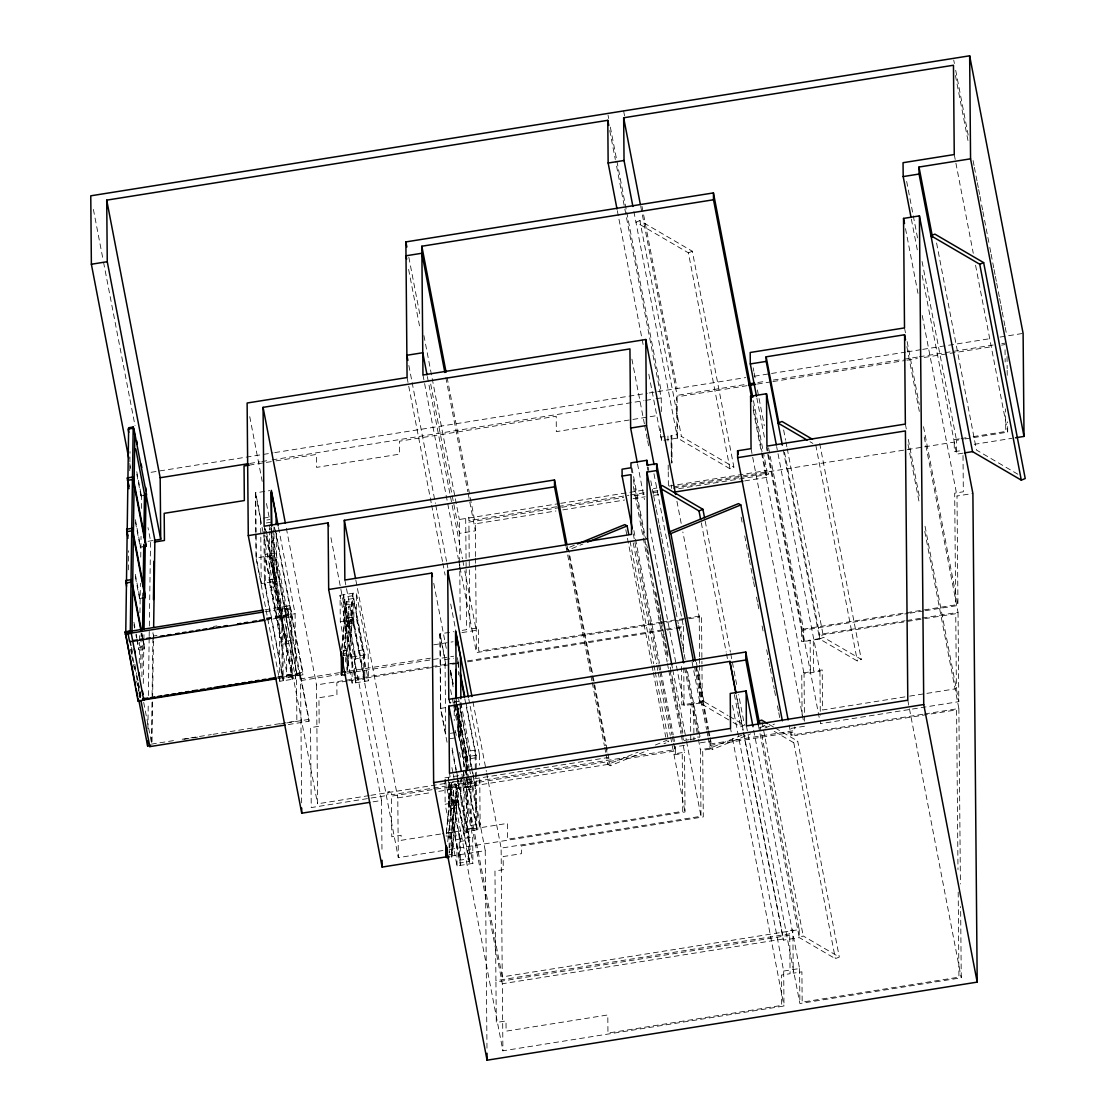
<?xml version="1.0" encoding="UTF-8"?>
<svg xmlns="http://www.w3.org/2000/svg" width="1116" height="1116" viewBox="0 0 1116 1116"><rect width="100%" height="100%" fill="white"/><g stroke="black" fill="none" stroke-linecap="round" stroke-linejoin="round"><path stroke-width="0.75" stroke-dasharray="5 3.75" d="M128.34 569.871L128.619 550.732M129.749 470.743L130.014 451.603M138.858 691.055L138.928 685.838M139.249 663.239L139.542 642.37M139.57 640.626L139.667 633.665M139.96 612.796L140.379 583.236M140.742 557.149L141.034 536.28M141.439 508.45L141.634 494.541L142.262 497.848M140.309 692.576L140.211 699.523L138.928 692.827M140.658 668.219L141.076 638.659M141.104 636.915L141.146 633.442M141.899 676.701L142.388 641.923M142.416 640.179L142.513 633.232M143.28 683.438L143.992 632.995M147.884 728.622L148.261 702.536M148.358 695.589L149.167 638.199M149.181 636.455L149.307 627.764M149.335 626.02L150.534 540.8L147.996 527.589M151.441 742.391L152.069 697.095M152.097 695.352L152.99 632.646M152.013 741.875L152.613 700.137M152.627 698.393L153.436 641.003M153.464 639.259L153.562 632.312M341.817 648.187L346.434 601.385L351.959 601.817L352.14 623.286L347.341 671.818M341.831 649.651L346.448 602.849L351.972 603.296M343.184 656.041L346.616 621.375L352.126 621.807L347.327 670.339M343.365 655.776L346.63 622.84L346.434 601.385M345.374 661.997L349.057 624.709L348.903 606.197L344.412 655.315M351.959 601.817L346.825 655.287L342.682 654.966M446.316 832.494L451.115 783.962L456.639 784.408L456.821 805.864L451.687 857.855L451.492 836.4L456.639 784.408M446.33 833.959L451.129 785.441L456.653 785.873L451.506 837.865L445.995 837.432M447.711 841.827L451.296 803.952L456.807 804.399L451.673 856.39M639.845 220.577L635.925 222.182L688.405 252.844L729.976 468.748L733.896 467.144L692.325 251.239L639.845 220.577L681.43 436.468L733.896 467.144M688.405 252.844L692.325 251.239M648.815 374.195L661.607 440.611L677.496 438.086L681.43 436.468M574.322 545.278L566.426 548.5L568.714 549.839L610.285 765.743L648.173 750.231M571.866 548.556L582.915 544.022M783.251 449.957L819.646 638.98L823.58 637.375L861.287 659.417L857.367 661.021L819.646 638.98L803.757 641.519L766.371 447.376M649.986 528.524L684.094 705.633L699.983 703.108L703.917 701.504L727.967 715.551M438.811 791.356L607.997 764.404L637.989 752.128M655.357 745.028L666.405 740.494L668.679 741.833L663.95 743.772M733.059 722.429L740.578 726.823L744.498 725.219L738.611 694.612M741.945 735.123L710.153 748.138L700.402 749.687L700.987 816.284L501.126 848.118L502.256 976.905L799.223 929.586L760.205 726.935M759.438 727.967L765.785 725.358M708.186 737.913L710.153 748.138L712.44 749.464L750.594 733.854M764.906 727.995L774.434 724.089M774.253 731.357L793.797 742.768L797.731 741.163L839.302 957.068L835.368 958.672L799.293 937.593L783.404 940.118L743.395 732.361M758.378 725.093L799.293 937.593L803.227 935.989L839.302 957.068M151.092 472.305L273.029 452.873M274.745 452.608L647.433 393.237M649.149 392.958L745.767 377.571M754.36 376.204L769.817 373.734M771.533 373.469L905.522 352.126M907.238 351.847L920.979 349.657M922.695 349.378L991.399 338.441M999.992 337.074L1023.107 333.391M249.705 463.461L260.042 461.815M261.758 461.536L270.365 460.169M272.095 459.89L644.016 400.644M645.732 400.379L654.339 398.998M656.068 398.733L661.23 397.91L615.641 161.192M729.976 468.748L677.496 438.086L677.119 395.371L745.837 384.42M757.862 382.509L766.441 381.142M773.318 380.054L902.147 359.519M903.862 359.254L917.603 357.064M919.319 356.785L943.369 352.963M945.085 352.684L993.184 345.025M1001.763 343.658L1005.209 343.1M747.092 385.676L676.603 396.905L676.938 434.543L671.818 435.366L672.069 462.917M757.415 384.03L771.17 381.839M772.886 381.56L905.271 360.482M906.987 360.203L917.31 358.557M924.188 357.469L992.961 346.504M1001.554 345.137L1005 344.593M249.091 465.163L274.355 461.131M276.029 460.866L316.428 454.435L316.553 467.381L399.528 454.17L399.416 441.211L556.2 416.24L556.326 431.627L658.789 415.305M143.811 495.434L140.965 495.881L140.937 493.425L145.206 492.756M255.815 532.248L255.466 492.881L269.765 490.608M665.038 436.44L660.686 437.137L660.616 428.628M276.238 533.211L276.656 581.129L261.2 583.598L260.628 518.549L269.877 517.085M266.864 520.014L269.891 519.54M147.996 541.316L152.766 540.562M266.319 522.944L272.374 521.981M143.085 546.728L140.239 547.189L140.211 544.734L144.48 544.05M959.355 438.853L954.208 439.662L954.306 451.715L962.968 450.334M961.071 438.574L966.233 437.751M973.11 436.663L1005.753 431.46L1005.558 408.875M459.708 562.534L459.332 519.498L558.99 503.623M560.706 503.344L644.895 489.938M653.488 488.571L656.919 488.013M668.958 486.102L766.887 470.506L763.609 453.473M962.982 453.152L956.635 454.17L956.51 440.29L963.331 439.202M965.047 438.937L1007.706 432.129L1007.622 421.834M673.994 486.757L954.222 442.117M556.605 506.748L468.887 520.726L468.86 517.294L465.679 517.796L466.07 560.818M558.321 506.469L628.838 495.239M630.568 494.96L644.323 492.77M652.916 491.403L658.077 490.58M673.283 488.152L768.505 472.989L768.519 474.356L676.687 488.989M560.065 507.571L468.901 522.093L469.85 629.145L478.499 627.778L478.708 651.242L660.379 622.296M561.78 507.292L623.691 497.429M634.014 495.783L644.337 494.151M652.93 492.77L658.091 491.947M278.512 527.533L295.112 613.73L295.684 678.765L279.795 681.304L256.038 557.93L271.927 555.391L271.718 531.439M475.569 556.563L475.29 523.822L555.921 510.975M562.785 509.886L624.542 500.038M633.121 498.671L645.132 496.76M653.711 495.392L658.859 494.583M744.651 480.912L766.943 477.355L766.887 470.506M974.184 444.349L1011.989 438.323M142.36 598.037L139.514 598.497L139.5 596.042L143.755 595.358M925.387 610.675L957.96 605.486L956.998 496.006L972.887 493.467M340.059 595.302L356.311 592.722L368.182 654.408L368.42 680.774L352.168 683.355L340.296 621.668L340.059 595.302L351.945 656.989L352.168 683.355M290.062 605.556L284.371 606.462L284.399 608.904L290.076 608.011L290.062 605.556L302.924 672.376L302.952 674.831L297.261 675.738L274.187 555.489L265.106 556.94L281.93 644.323L291.025 642.872M264.966 609.796L287.217 606.253L288.807 614.47L288.821 616.437L266.571 619.98M264.98 611.763L287.231 608.206L287.217 606.253M153.562 636.022L156.993 635.478M213.477 626.481L216.909 625.923M266.543 618.027L288.807 614.47M279.795 681.304L279.223 616.255L295.112 613.73M266.557 618.71L288.807 615.167L300.092 674.357L277.842 677.9M266.557 619.296L288.821 615.753M291.736 616.73L282.641 618.166L265.455 528.914M144.452 646.443L144.466 648.884L138.789 649.791L138.775 647.336L144.452 646.443L141.871 633.079M340.296 621.668L356.534 619.087L356.311 592.722M290.997 640.417L281.916 641.867L265.078 554.485L274.173 553.034L297.261 675.738M447.042 742.224L440.527 708.423L439.871 633.902L453.835 631.67M462.205 630.373L466.669 629.661L466.139 569.425M461.926 632.605L476.225 630.331L464.089 567.319M351.945 656.989L368.182 654.408M433.747 644.825L453.11 641.742M297.247 673.283L302.924 672.376M277.828 676.673L300.092 673.129L308.993 719.388L309.02 721.257L286.756 724.8M277.842 677.314L300.092 673.771M277.856 678.542L300.106 674.999L300.092 673.129M339.417 672.669L296.493 679.505L296.856 720.964L283.171 723.14M348.011 671.302L430.413 658.175M662.095 622.03L684.373 618.473M686.089 618.208L701.518 615.739L701.936 663.88M301.655 802.864L300.567 680.607L338.413 674.58M347.006 673.213L453.654 656.222M460.015 567.444L476.42 652.595L664.955 622.561M666.67 622.296L676.952 620.649M678.668 620.384L687.233 619.017M688.949 618.738L699.23 617.106L682.839 531.955M445.047 659.57L440.095 633.86L440.75 708.395L445.702 734.091L445.047 659.57L453.626 658.203M369.117 795.596L317.572 803.813L316.526 684.931L343.951 680.565M345.667 680.3L458.815 662.276M467.381 660.909L674.831 627.862M676.547 627.583L683.397 626.495L653.878 473.226M450.725 663.964L456.793 662.988M347.16 681.053L336.837 682.699L336.948 694.891L318.939 697.751L319.19 726.251L310.527 727.632L311.238 807.565L387.866 795.359L387.838 791.844L391.367 791.286L391.395 794.787L674.761 749.645L674.734 745.92M348.889 680.774L459.053 663.225M467.66 661.858L665.624 630.317M667.34 630.038L681.109 627.848L681.206 638.129M803.757 641.519L803.66 630.08L908.243 613.409M909.958 613.144L923.671 610.954M819.646 638.98L819.604 634.404L905.048 620.789M906.764 620.51L920.435 618.334M922.137 618.069L958.03 612.349L923.588 433.538M151.413 744.135L158.263 743.033M159.965 742.768L166.814 741.68M168.53 741.401L175.365 740.313M182.215 739.224L211.301 734.593M213.016 734.314L219.852 733.226M221.568 732.947L228.417 731.859M230.119 731.594L236.969 730.492M238.684 730.227L245.52 729.139M247.236 728.86L255.787 727.506M257.503 727.227L264.353 726.139M266.054 725.86L272.904 724.772M274.62 724.507L281.455 723.405M184.028 739.294L190.878 738.206M192.594 737.927L199.443 736.839M279.893 724.019L285.026 723.21M286.742 722.931L308.993 719.388M448.799 699.313L449.455 702.717L458.648 701.239M440.527 708.423L446.888 707.418M804.469 721.173L804.05 673.855L819.939 671.33L776.638 446.526M450.39 733.352L461.159 731.636L460.88 700.43M449.874 738.736L455.928 737.76M479.74 779.01L480.173 829.272L464.284 831.797L463.628 757.276L479.517 754.737L468.776 698.965M904.923 696.886L822.576 709.999L822.213 669.921L813.564 671.302L813.285 639.607L821.934 638.226L821.906 635.018L955.742 613.702L956.398 688.684L906.638 696.607M444.921 777.852L460.81 775.327M689.172 739.685L684.401 740.438L683.424 735.332M690.762 739.434L698.7 738.164M452.343 781.967L458.397 781.005L458.634 807.37L449.539 808.821L449.316 782.456M370.833 795.317L607.941 757.555L607.997 764.404L610.285 765.743M684.443 745.362L675.515 746.785L675.585 753.635L684.513 752.226L682.546 742M700.332 742.837L710.097 741.275M804.51 726.237L791.035 728.385L791.091 735.235L922.918 714.24M958.03 612.349L958.811 701.657L820.399 723.698L820.33 716.946M710.069 744.023L794.815 730.52L794.787 726.795M710.083 745.404L794.829 731.901L794.871 735.625L956.579 709.874L957.988 869.559M373.051 801.832L381.546 800.479L330.713 536.517M442.954 850.518L398.314 857.632L397.784 797.898L431.976 792.444M924.634 713.961L958.867 708.507L924.759 531.397M466.376 790.086L475.472 788.635L472.877 775.188M461.131 776.987L472.696 837.014L472.919 863.379L457.03 865.904L445.158 804.217L461.048 801.693L460.824 776.973M467.674 828.811L476.755 827.361L467.032 776.834M440.597 834.029L401.174 840.32L401.118 835.284L391.772 836.777L391.409 796.168L674.775 751.026L674.803 754.751L682.225 753.579L682.727 811.332L507.585 839.232L507.445 823.385L442.313 833.764M457.03 865.904L456.807 839.539L472.696 837.014M449.818 849.429L685.029 811.96L684.513 752.226M450.864 856.125L485.237 850.657L470.812 775.718M732.514 705.396L783.683 971.06L783.99 1006.032L502.911 1050.812L502.326 983.754L783.39 938.975L736.504 695.449M783.683 971.06L799.572 968.521L753.328 728.399M746.423 725.916L799.879 1003.507L961.253 977.797L960.625 906.569M346.63 622.84L352.14 623.286M342.989 650.363L347.118 650.698L347.313 672.153M342.682 653.488L346.811 653.823L346.95 670.325M456.821 805.864L451.31 805.431L451.115 783.962M446.288 832.843L451.799 833.275L451.994 854.744L449.232 854.521M445.981 835.954L451.492 836.4M1017.848 474.216L976.444 450.027L936.185 240.93M809.993 441.727L812.88 443.429M769.161 724.479L773.681 727.102M775.174 727.981L797.731 741.163M763.735 725.205L766.734 726.962M729.473 716.43L744.498 725.219M692.115 662.234L699.983 703.108L731.552 721.55M953.734 60.097L954.389 63.5M955.701 70.308L968.172 135.022M973.082 160.564L974.073 165.67M974.394 167.372L977.016 181.001M977.351 182.703L978.327 187.809M978.662 189.525L979.639 194.63M979.974 196.332L982.596 209.947M982.917 211.663L989.487 245.715M989.808 247.417L990.799 252.523M991.12 254.225L993.742 267.854M994.077 269.556L995.053 274.662M995.388 276.377L996.365 281.483M996.7 283.185L999.322 296.8M999.643 298.516L1000.633 303.622M1000.954 305.324L1001.945 310.429M1002.266 312.131L1004.888 325.76M1005.223 327.462L1006.213 332.568M955.435 75.469L968.228 141.885M954.25 154.552L973.278 253.318M975.565 265.245L1007.706 432.129M906.666 181.434L917.812 239.34M922.067 261.479L956.51 440.29M911.367 219.154L917.938 253.206M922.193 275.359L956.635 454.17M905.508 228.627L917.98 293.341M922.235 315.479L956.998 496.006M904.504 327.909L905.495 333.014M907.127 341.524L919.263 404.536M923.532 426.675L957.96 605.486M906.862 346.685L919.333 411.399M905.355 424.066L906.345 429.172M908.312 439.397L919.458 497.29M925.038 526.25L958.811 701.657M908.047 444.545L919.193 502.451M907.796 700.206L961.253 977.797M819.716 443.512L861.287 659.417M815.782 445.117L857.367 661.021M783.641 429.981L785.594 440.178M785.929 441.88L786.906 446.972M787.24 448.674L823.58 637.375M784.52 452.175L819.604 634.404M753.16 367.806L753.816 371.223M754.137 372.925L755.127 378.031M757.415 389.958L764.307 425.712M768.575 447.851L803.66 630.08M766.943 446.121L819.409 718.592M756.871 397.994L764.404 437.151M753.44 400.672L763.288 451.771M753.174 405.833L762.033 451.813M762.354 453.515L766.943 477.355M753.216 409.893L804.05 673.855M751.054 448.646L803.52 721.131M793.797 742.768L835.368 958.672M789.124 725.023L791.091 735.235M741.136 517.196L742.126 522.302M744.735 535.903L747.692 551.206M748.013 552.894L749.003 558M749.324 559.702L753.258 580.097M753.579 581.799L754.569 586.904M756.522 597.102L757.513 602.194M757.834 603.895L758.824 609.001M762.088 626.006L763.079 631.098M766.678 649.805L768.645 660.002M768.966 661.704L769.942 666.796M770.277 668.498L774.211 688.907M774.532 690.595L775.508 695.7M777.475 705.898L778.466 711.004M778.787 712.706L779.777 717.797M761.977 721.787L803.227 935.989M705.214 521.214L730.422 652.121M730.757 653.823L737.299 687.819M623.607 110.93L624.597 116.036M641.979 206.293L677.063 388.507M736.183 694.891L743.075 730.659M640.724 206.334L677.119 395.371M701.294 522.818L726.167 652.023M726.502 653.725L727.799 660.519M734.356 694.529L740.578 726.823M633.888 211.58L677.496 438.086M730.534 728.441L731.189 731.845M732.501 738.666L783.99 1006.032M608.039 115.157L608.694 118.561M610.34 127.084L616.576 159.435M616.897 161.136L626.411 210.533M626.732 212.235L661.174 391.046M609.741 130.53L615.321 159.49M676.924 501.293L681.527 525.134M617.329 210.715L643.248 345.249M696.384 662.402L703.917 701.504M696.398 666.168L708.52 729.069M708.841 730.771L709.832 735.862M710.153 737.564L712.44 749.464M695.673 666.35L707.795 729.362M708.13 731.064L709.12 736.169M694.417 666.391L706.554 729.432M706.874 731.106L707.865 736.239M631.907 359.129L644.378 423.843M644.699 425.545L646.011 432.352M646.345 434.054L647.322 439.16M647.657 440.862L648.633 445.981M648.145 467.13L648.801 470.547M650.781 480.759L653.404 494.388M653.725 496.09L656.027 508.003M656.347 509.705L658.97 523.334M659.305 525.036L660.281 530.142M660.616 531.844L661.593 536.963M661.928 538.665L664.55 552.28M664.871 553.982L665.861 559.102M666.182 560.804L667.173 565.91M667.494 567.612L670.13 581.241M670.451 582.943L671.441 588.048M671.762 589.75L672.753 594.856M673.074 596.558L675.696 610.187M676.031 611.889L678.319 623.816M678.654 625.518L681.276 639.133M681.597 640.835L682.587 645.955M682.908 647.657L683.899 652.762M684.22 654.464L685.21 659.57M687.498 671.497L700.29 737.913M647.21 466.948L647.866 470.352M685.908 667.898L699.355 737.718M684.652 667.94L698.1 737.76M698.435 739.476L700.402 749.687M637.529 463.81L644.42 499.577M671.804 664.717L672.46 668.121M672.781 669.823L686.228 739.657M686.549 741.359L700.987 816.284M631.935 467.967L645.383 537.786M646.694 544.594L647.35 547.998M647.671 549.714L648.661 554.819M655.873 592.289L657.185 599.097M657.505 600.799L658.496 605.904M658.817 607.606L659.807 612.712M660.142 614.428L661.118 619.533M661.453 621.235L662.764 628.043M663.085 629.745L664.076 634.851M664.397 636.566L665.387 641.672M665.708 643.374L666.698 648.48M667.019 650.182L668.331 656.989M670.298 667.215L683.09 733.63M630.986 467.771L631.977 472.877M633.288 479.699L668.052 660.212M670.019 670.437L682.155 733.435M682.476 735.151L683.466 740.257M633.344 486.548L667.131 661.955M667.452 663.657L668.442 668.777M668.763 670.479L680.899 733.491M681.234 735.193L682.211 740.299M633.874 530.505L659.458 663.336M659.779 665.038L660.77 670.144M661.091 671.846L673.227 734.858M673.548 736.56L674.538 741.68M633.274 533.95L658.203 663.378M658.524 665.08L659.514 670.2M659.835 671.902L671.971 734.914M672.306 736.616L673.283 741.722M673.618 743.423L675.585 753.635M633.218 542.892L656.501 663.797M656.836 665.499L657.812 670.604M658.147 672.32L670.27 735.318M670.604 737.034L685.029 811.96M630.052 541.232L653.627 663.629M653.948 665.331L654.939 670.437M655.259 672.139L668.679 741.833M625.811 529.695L651.66 664.006M651.995 665.694L652.972 670.8M653.306 672.502L665.75 737.104M567.277 546.38L591.871 674.106M592.205 675.808L605.639 745.628M605.974 747.329L607.285 754.137M566.021 546.422L590.657 674.301M590.95 675.85L591.954 681.109M592.261 682.657L604.398 745.711M604.719 747.371L605.709 752.505M606.03 754.193L607.997 764.404M447.084 377.361L475.29 523.822M445.828 377.571L467.799 491.668M468.134 493.37L475.346 530.839L459.457 533.364L429.939 380.096M408.833 257.238L419.979 315.13M423.913 335.567L459.332 519.498M408.623 269.402L419.783 327.309M427.358 376.58L462.456 558.795M462.777 560.497L463.768 565.617M422.964 375.004L458.383 558.935M458.704 560.637L459.694 565.742M408.847 365.49L411.804 380.821M412.125 382.523L435.407 503.428M435.742 505.13L446.567 561.334M446.888 563.036L447.879 568.142M472.919 701.671L486.367 771.491M486.702 773.193L501.126 848.118M407.075 377.543L431.348 503.567M431.669 505.269L442.494 561.46M442.829 563.162L445.117 575.089M450.697 604.035L455.942 631.279M457.309 657.617L458.941 666.029M466.07 703.08L476.127 755.281L476.783 829.816L457.965 732.138L457.755 707.879M457.658 661.746L458.955 668.484M464.8 698.797L476.141 757.736L467.06 759.187L455.705 700.248M460.894 702.899L470.603 753.314L470.729 766.748M458.62 698.797L459.262 702.159M459.597 703.833L475.444 786.18L466.362 787.631L463.447 772.509M459.931 707.962L471.259 766.79M471.594 768.464L472.556 773.514M433.747 583.291L446.54 649.707M450.473 670.144L453.431 685.461M457.03 704.196L469.166 767.208M469.501 768.91L470.478 774.016M450.487 670.842L453.417 686.005M456.012 699.481L456.653 702.843M456.974 704.531L467.032 756.732L467.688 831.253M450.515 673.297L453.431 688.46M456.416 705.898L468.455 768.422M470.408 778.563L480.173 829.272M461.159 731.636L456.207 705.926L456.151 700.736M454.072 699.509L454.728 702.871M455.049 704.559L467.339 768.422M469.292 778.508L470.91 786.906L470.826 778.508M439.871 633.902L446.386 667.703M450.613 689.674L451.91 696.426M452.245 698.114L463.628 757.276M457.951 729.683L465.414 768.422M465.735 770.11L466.711 775.16M450.18 703.596L449.525 700.234L449.553 702.689M455.356 730.492L456.332 735.528M459.569 752.337L460.531 757.373M463.238 774.239L502.256 976.905M461.843 774.211L502.326 983.754M452.106 747.971L456.318 769.873M456.639 771.547L469.292 837.558L469.529 863.923L457.644 802.237L457.407 775.871M452.12 750.426L469.306 839.999L460.224 841.45L448.339 779.763M461.048 801.693L472.919 863.379M451.924 767.585L452.901 772.649M453.222 774.337L464.284 831.797M449.455 773.221L450.111 776.624M451.422 783.446L502.911 1050.812M445.242 779.526L456.807 839.539M355.809 579.915L397.784 797.898M356.534 619.087L368.42 680.774M344.858 580.041L398.314 857.632M286.352 528.259L316.526 684.931M275.499 530.072L291.708 614.274L292.28 679.309L273.476 581.631L273.029 530.295M274.55 527.477L302.952 674.831M287.231 608.206L288.821 616.437M300.106 674.999L309.02 721.257M249.747 416.645L262.204 481.359M266.473 503.497L269.096 517.126M271.062 527.338L300.567 680.607M270.337 529.961L269.375 524.925L269.416 530.002M270.672 531.635L286.198 612.307L286.449 641.142L269.626 553.759L269.43 531.704M271.927 555.391L295.684 678.765M276.656 581.129L271.704 555.433L271.523 534.885M266.403 531.523L282.627 615.725L283.199 680.76L264.394 583.082L263.934 531.746M264.115 526.222L264.771 529.626M266.082 536.433L317.572 803.813M260.628 518.549L255.69 492.853L256.024 532.22M255.466 492.881L279.223 616.255M261.2 583.598L256.262 557.888L256.052 533.922M93.395 209.431L103.23 260.53M103.551 262.232L135.036 425.712M136.766 471.705L140.937 493.425M136.78 474.16L140.965 495.881M129.735 463.489L131.046 470.296M135.399 519.679L140.211 544.734M135.413 522.121L140.239 547.189M135.315 574.322L139.5 596.042M135.329 576.777L139.514 598.497M141.579 633.86L142.22 637.194M142.541 638.868L144.466 648.884M133.948 622.282L134.91 627.29M136.194 633.972L136.836 637.32M137.156 638.994L138.775 647.336M133.962 624.737L134.604 628.071M135.901 634.753L136.543 638.101M136.863 639.775L138.789 649.791M143.699 702.383L151.33 742.042M130.293 640.71L131.256 645.732M131.576 647.406L132.553 652.428M134.799 664.16L136.738 674.204M137.059 675.878L138.035 680.899M138.356 682.574L140.937 695.966M129.609 640.528L140.895 699.718M130.544 649.289L131.507 654.325M131.828 655.999L134.408 669.391M136.668 681.109L138.607 691.153M671.734 462.973L671.107 435.477L671.358 462.805M1007.05 356.576L1007.148 368.587M1007.162 370.317L1007.232 377.18M1005.042 349.796L1005.153 361.961M963.01 455.509L963.331 491.779L954.682 493.16L955.659 604.872L801.358 629.452L801.455 641.491L810.118 640.11L810.397 671.804L801.734 673.185L802.125 717.156M958.867 708.507L960.416 883.984M958.198 892.116L958.937 977.17L802.167 1002.14L801.902 971.813L793.253 973.194L792.862 929.921L789.682 930.423L789.71 933.855L495.923 980.657L494.96 871.01L503.26 869.685L503.149 856.572L521.507 853.656L521.437 845.886L703.289 816.912L702.703 750.315L710.125 749.129L710.041 740.299M819.939 671.33L820.316 715.258M799.223 929.586L799.293 937.593M799.572 968.521L799.879 1003.507M783.39 938.975L783.404 940.118M701.95 665.596L702.271 701.699L693.622 703.08L693.943 739.657M699.23 617.106L699.579 656.668M699.592 658.384L699.634 663.546M699.648 665.262L699.983 703.108M690.762 740.159L690.441 703.582L681.792 704.963L681.43 663.839M683.397 626.495L683.62 652.302M683.759 667.787L684.094 705.633M671.553 485.014L671.581 488.431M667.926 435.979L667.982 441.099M668.191 465.023L668.233 470.143M668.247 471.859L668.386 487.232M661.23 397.91L661.356 411.567M661.579 437.193L661.607 440.611M485.237 850.657L486.995 1049.807M479.517 754.737L479.615 765.144M475.583 558.279L475.639 563.427M475.653 565.142L476.42 652.595M471.217 822.938L470.924 789.361L454.1 701.964L454.268 720.434M466.083 562.534L466.125 567.709M459.722 564.25L459.778 569.397M459.792 571.099L460.224 620.845M458.299 662.751L458.411 674.887M458.704 707.823L458.955 737.285M449.176 847.993L449.064 834.531L453.584 788.775L453.752 807.287L449.218 853.056L449.19 849.681M444.935 779.498L445.158 804.217M381.546 800.479L381.993 851.717M273.936 526.878L273.992 532.011M274.006 533.727L274.466 586.779L265.385 588.23L264.911 535.164M271.467 528.049L271.509 533.183M264.855 528.328L264.897 533.462M255.829 533.964L256.038 557.93M273.462 579.19L264.366 580.627L283.171 678.305L292.266 676.854L273.462 579.19M352.754 595.735L343.658 597.186L355.544 658.872L364.625 657.422L352.754 595.735M353.716 598.427L344.635 599.878L344.858 626.243L353.953 624.793L353.716 598.427M290.718 609.127L281.637 610.578L282.209 675.612L291.29 674.162L290.718 609.127M352.935 617.204L343.854 618.655L355.725 680.328L364.82 678.891L352.935 617.204M363.621 649.833L354.525 651.284L354.762 677.649L363.844 676.198L363.621 649.833M475.137 750.147L466.042 751.584L466.697 826.119L475.793 824.668L475.137 750.147M457.616 799.781L448.534 801.232L460.406 862.919L469.501 861.468L457.616 799.781M468.301 832.41L459.206 833.861L459.443 860.227L468.539 858.776L468.301 832.41M789.723 935.222L495.936 982.024L496.299 1022.493L506.008 1020.945L506.092 1031.156L607.802 1014.946L607.955 1033.081L781.688 1005.404L781.409 975.077L790.072 973.71L789.723 935.222M351.638 604.942L346.127 604.509L346.323 625.964L351.833 626.397L351.638 604.942M456.332 787.519L450.808 787.087L451.004 808.542L456.514 808.988L456.332 787.519M460.197 838.995L448.325 777.308L448.548 803.673L460.434 865.36L460.197 838.995M364.611 654.966L352.726 593.28L352.963 619.645L364.834 681.332L364.611 654.966M355.516 656.417L343.644 594.73L343.868 621.096L355.753 682.783L355.516 656.417M286.477 643.597L269.654 556.214L269.905 585.049L286.728 672.446L286.477 643.597"/><path stroke-width="1.5" d="M133.195 427.023L130.293 632.242L125.759 632.939L128.647 427.735L133.195 427.023L134.785 435.254L132.009 631.768M142.555 629.745L143.071 593.224M143.169 586.277L143.769 544.538M143.866 537.577L144.48 494.095L135.775 448.897M144.048 629.522L144.48 598.218M144.536 594.744L145.219 546.045M145.275 542.557L145.959 493.872L154.873 540.13L153.645 627.094M150.52 745.572L147.633 746.018L147.717 740.801M153.45 599.557L153.994 561.236M341.468 673.366L343.017 657.77M345.625 675.166L341.482 674.845L343.198 657.505M448.925 857.646L446.163 857.423L447.014 847.281M983.656 262.637L934.873 234.123L930.939 235.727L979.736 264.241L983.656 262.637L1025.227 478.541L1021.307 480.145L972.524 451.631L964.573 452.901M659.723 486.674L662.332 485.6L702.927 509.315L704.559 517.81M577.474 543.98L624.82 524.604L627.108 525.929L628.74 534.438M587.658 542.083L627.108 525.929M661.411 488.961L698.993 510.919L702.927 509.315M740.815 504.934L738.527 503.595L668.582 532.234L670.869 533.574L740.815 504.934L782.386 720.838M1015.42 437.779L1024.014 436.412L1023.107 333.391L969.651 55.8L90.773 195.816L91.373 264.241L128.758 458.383M154.357 540.311L160.718 539.293L107.262 261.702L106.718 200.141L607.774 120.319L608.764 125.424M632.898 206.474L624.039 160.495L623.663 117.78L953.469 65.244L954.25 154.552L903.053 162.699L903.179 176.579L911.047 217.453M617.009 209.013L608.15 163.02L624.039 160.495M91.373 264.241L107.262 261.702M369.661 802.376L301.739 813.201L248.282 535.61L247.124 403.015L407.075 377.543L405.875 241.907L713.431 192.915L752.784 397.268M675.612 494.486L645.773 339.515L422.964 375.004L421.834 246.231L713.501 199.764L713.431 192.915M972.524 451.631L919.068 174.04L918.998 167.037L970.557 158.821L969.651 55.8M903.179 176.579L919.068 174.04M756.536 396.278L750.301 363.928L750.203 352.489L904.504 327.909L903.542 218.415L919.431 215.876L972.887 493.467L977.197 982.122L487.078 1060.2L433.636 782.609L431.78 573.066L328.676 589.485L382.132 867.076L449.148 856.404M566.942 544.678L554.485 479.964L264.115 526.222L263.069 407.354L629.94 348.903L630.638 428.056L637.194 462.108M782.33 445.186L766.19 361.403L766.148 356.813L904.574 334.758L905.55 339.864M750.301 363.928L766.19 361.403M128.982 488.71L127.35 477.913L133.027 477.006L145.903 543.827L145.917 546.282L143.085 546.728M127.377 480.354L133.055 479.462L133.027 477.006M160.718 539.293L160.174 477.732L247.989 463.74M749.268 383.876L754.416 383.053M748.822 385.397L755.699 384.309M249.091 465.163L244.041 465.958L244.348 500.554L164.192 513.332L164.429 540.451L154.273 542.069M788.147 719.918L737.634 457.658L737.578 450.794L751.054 448.646L750.594 396.264L766.483 393.739L776.317 444.824M143.811 495.434L146.642 494.974L133.781 428.153L128.103 429.06L128.745 432.394M630.638 428.056L646.527 425.517L645.773 339.515M142.36 598.037L145.192 597.59L145.178 595.135L132.302 528.3L126.624 529.207L127.935 538.344M126.652 531.662L132.33 530.756L132.302 528.3M647.824 465.428L646.834 460.322L630.945 462.861L630.986 467.771L622.072 469.194L622.128 476.058L632.298 528.845M670.088 533.504L656.64 463.684L646.889 465.246L646.834 460.322M248.282 535.61L328.09 522.888L328.746 526.306M622.128 476.058L631.056 474.635L631.572 534.369L344.858 580.041L344.328 520.307L554.54 486.813L554.485 479.964M671.804 664.717L647.531 538.693L646.945 472.096L656.696 470.547L656.64 463.684M737.634 457.658L905.411 430.929L907.796 700.206L746.423 725.916L746.116 690.943L730.227 693.468L730.534 728.441L449.455 773.221L448.869 706.163L729.948 661.397L735.849 692.046M674.301 492.114L742.935 481.191M126.568 586.305L125.899 580.515L131.576 579.609L141.23 629.731M125.927 582.971L131.604 582.064L131.576 579.609M759.215 721.829L745.767 652.009L448.799 699.313L447.669 570.541L647.531 538.693M125.173 631.823L130.851 630.917L143.741 700.192L138.063 701.099L125.173 631.823L135.468 685.28M263.25 610.075L128.019 631.614L128.033 633.581L129.623 641.798L264.855 620.259M128.033 633.581L263.264 612.028M125.201 634.279L130.879 633.372M133.041 640.57L136.459 640.026M139.877 639.482L143.308 638.924M146.726 638.38L150.158 637.836M160.425 636.204L163.843 635.66M167.274 635.116L170.692 634.572M175.826 633.749L179.257 633.204M182.675 632.66L186.107 632.116M189.525 631.572L192.956 631.028M196.374 630.47L199.792 629.926M203.224 629.382L206.641 628.838M210.073 628.294L213.491 627.75M216.923 627.206L220.34 626.662M223.758 626.118L227.19 625.574M237.457 623.928L240.889 623.384M244.306 622.84L247.724 622.296M252.872 621.472L256.289 620.928M259.707 620.384L263.139 619.84M142.597 698.853L147.744 698.03M151.162 697.486L154.58 696.942M158.012 696.398L161.429 695.854M164.861 695.31L168.279 694.766M171.711 694.222L175.128 693.678M178.546 693.12L181.978 692.576M185.395 692.032L188.827 691.488M192.245 690.943L197.379 690.12M200.81 689.576L204.228 689.032M207.66 688.488L211.077 687.944M214.495 687.4L224.776 685.768M228.194 685.224L231.626 684.666M235.044 684.122L238.461 683.578M241.893 683.034L245.311 682.49M248.742 681.946L252.16 681.402M255.592 680.858L259.01 680.314M262.427 679.77L265.859 679.212M269.277 678.668L274.41 677.858M142.611 699.439L276.126 678.165M142.611 700.081L276.14 678.807M140.909 700.36L149.809 746.618L285.054 725.079M735.849 693.189L729.948 662.527L745.837 660.002L745.767 652.009M433.636 782.609L923.741 704.531L919.431 215.876M345.932 672.055L341.789 671.72L341.622 651.911M812.462 439.272L781.995 421.471L778.075 423.09L807.091 440.039M767.668 723.6L761.642 720.085L757.722 721.689L760.721 723.447M970.557 158.821L1024.014 436.412M979.736 264.241L1021.307 480.145M918.998 167.037L932.446 236.857M903.542 218.415L904.532 223.521M923.741 704.531L977.197 982.122M766.148 356.813L778.94 423.229M713.501 199.764L751.542 397.324M750.594 396.264L751.57 401.383M737.578 450.794L738.234 454.198M745.837 660.002L758.378 725.093M746.116 690.943L753.007 726.697M623.663 117.78L640.389 204.633M698.993 510.919L700.639 519.428M670.869 533.574L695.421 661.063M656.696 470.547L693.468 661.425M646.527 425.517L654.074 464.688M646.945 472.096L683.676 662.834M554.54 486.813L565.7 544.72M421.834 246.231L446.093 372.256M444.852 372.465L421.89 253.248L406.001 255.787L406.656 259.191M405.875 241.907L406.866 247.013M427.037 374.878L422.769 352.74L406.88 355.265L407.87 360.384M447.669 570.541L471.942 696.551M468.455 697.277L455.76 631.363L456.36 698.965M460.238 672.767L464.772 696.342M460.252 675.222L464.465 697.109M431.78 573.066L432.436 576.47M448.869 706.163L461.327 770.877M344.328 520.307L355.488 578.214M263.069 407.354L285.361 523.153M278.191 525.845L271.355 490.356L271.676 526.292M271.439 492.003L276.084 516.094L276.168 524.646M106.718 200.141L160.174 477.732M136.654 440.736L137.296 444.07M141.16 464.13L141.802 467.465M145.666 487.511L146.308 490.859M133.055 479.462L145.917 546.282M127.35 477.913L128.954 486.255M132.33 530.756L145.192 597.59M126.945 530.881L127.908 535.889M131.604 582.064L140.937 630.512M125.899 580.515L126.54 583.863M134.394 649.289L135.036 652.637M138.9 672.683L139.542 676.017M142.443 691.055L143.085 694.403M138.733 699.76L147.633 746.018M136.11 688.628L137.728 696.97M904.574 334.758L905.355 424.066L766.943 446.121L766.483 393.739M729.948 661.397L729.948 662.527M607.774 120.319L608.15 163.02M487.022 1053.267L487.078 1060.2M460.866 698.7L460.49 657.101L455.551 631.405L455.663 645.271M455.886 669.53L456.123 697.263M446.4 846.054L446.47 854.298M446.065 845.858L446.163 857.423M382.077 860.255L382.132 867.076M341.301 653.376L341.482 674.845M328.09 522.888L328.676 589.485M301.697 808.026L301.739 813.201M271.146 492.1L271.439 524.618M149.795 744.749L149.809 746.618M143.727 697.737L143.741 700.192M138.049 698.644L138.063 701.099"/></g></svg>
